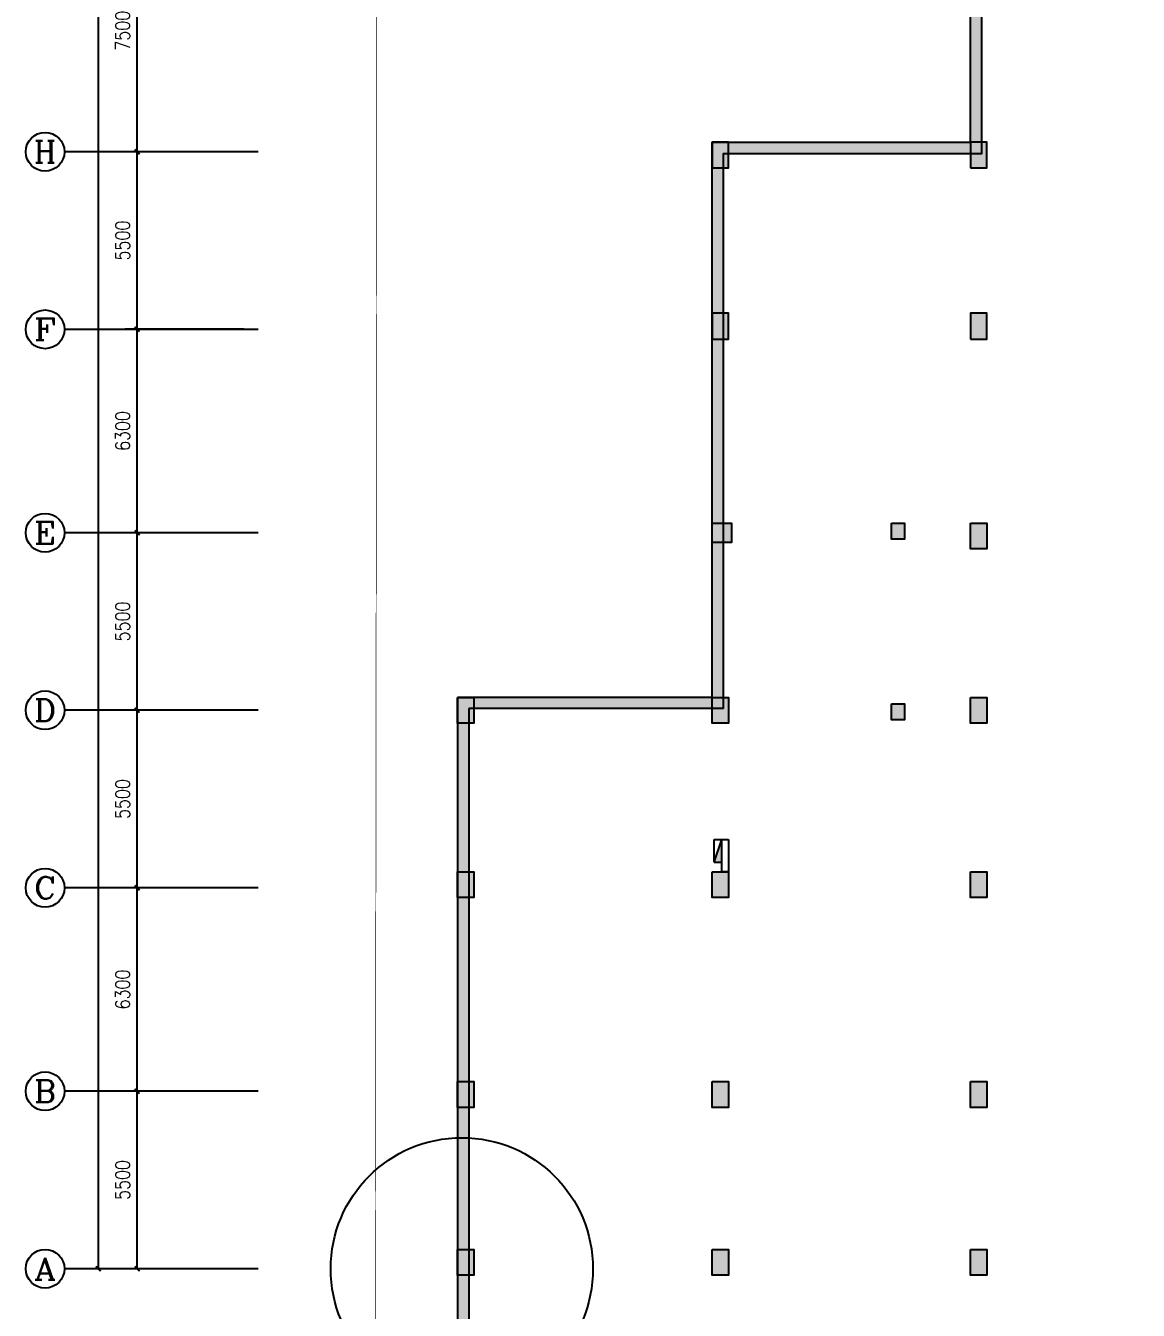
# Model space of a CAD drawing. Extents: x -1348811 to 123514, y -640545 to 749356.
# Drawn here: x -88142 to -53700, y 158340 to 198133 of the extents above; entities that cross this region are included whole.
import ezdxf
from ezdxf.enums import TextEntityAlignment as Align

# ---------------------------------------------------------------- set-up
doc = ezdxf.new("R2010")
doc.units = 0
doc.header["$LTSCALE"] = 10
doc.header["$MEASUREMENT"] = 0
doc.linetypes.add('DASHDOT', pattern=[25.4, 12.7, -6.35, 0, -6.35])
doc.layers.get('0').update_dxf_attribs({"linetype": 'CONTINUOUS'})
doc.layers.get('Defpoints').update_dxf_attribs({"linetype": 'CONTINUOUS'})
for name, color, linetype in [('ac-heat-gs', 9, 'CONTINUOUS'), ('AXIS', 3, 'CONTINUOUS'), ('AXIS_TEXT', 7, 'CONTINUOUS'), ('COLU', 1, 'CONTINUOUS'), ('COLU_HATCH', 252, 'CONTINUOUS'), ('jlq', 1, 'CONTINUOUS'), ('JPS-WALL', 7, 'CONTINUOUS'), ('JPS-XHS', 7, 'CONTINUOUS'), ('PUB_HATCH', 9, 'CONTINUOUS'), ('控制线', 5, 'CONTINUOUS')]:
    doc.layers.add(name, color=color, linetype=linetype)
doc.layers.add('ac-temp', color=1, linetype='CONTINUOUS', plot=False)
doc.styles.add('_TCH_AXIS', font='COMPLEX', dxfattribs={"bigfont": 'GBCBIG'})
doc.styles.add('COMPLEX', font='COMPLEX')
doc.styles.add('DIM_FONT', font='SIMPLEX', dxfattribs={"width": 0.8, "bigfont": 'HZTXT'})
doc.dimstyles.new('DIMN150', dxfattribs={"dimscale": 1.5, "dimtxt": 300, "dimasz": 100, "dimexe": 250, "dimexo": 300, "dimgap": 150, "dimtad": 1, "dimdec": 0, "dimzin": 0, "dimdsep": 46, "dimtxsty": 'DIM_FONT', "dimblk": 'ARCHTICK', "dimcen": 0.09, "dimclrt": 7, "dimazin": 2, "dimtfac": 1, "dimtdec": 0, "dimtix": 1, "dimtmove": 2, "dimatfit": 3, "dimfxl": 0, "dimtolj": 1, "dimtzin": 0, "dimarcsym": 0})

# ---------------------------------------------------------------- blocks, each defined once
blk = doc.blocks.new('_ArchTick')
at = {"color": 0, "linetype": 'ByBlock', "const_width": 0.4}
blk.add_lwpolyline([(-0.5, -0.5), (0.5, 0.5)], dxfattribs=at)
blk = doc.blocks.new('*D1627')
at = {"layer": 'AXIS', "color": 0, "lineweight": -2}
for p, q in [((-6752, 0), (-11627, 0)), ((-11252, -211333), (-11252, 0)), ((-6752, -211333), (-11627, -211333))]:
    blk.add_line(p, q, dxfattribs=at)
at = {"layer": 'Defpoints', "color": 0}
for p in [(-11252, 0), (-6302, 0), (-6302, -211333)]:
    blk.add_point(p, dxfattribs=at)
at = {"layer": 'AXIS', "color": 0, "lineweight": -2, "xscale": 150, "yscale": 150, "zscale": 150}
for p, rotation in [((-11252, 0), 90), ((-11252, -211333), 270)]:
    blk.add_blockref('_ArchTick', p, dxfattribs=dict(at, rotation=rotation))
at = {"layer": 'AXIS', "color": 7, "insert": (-11702, -105667), "char_height": 450, "attachment_point": 5, "rotation": 90, "style": 'DIM_FONT'}
blk.add_mtext('\\A1;211333', dxfattribs=at)
blk = doc.blocks.new('*D1628')
at = {"layer": 'AXIS', "color": 0, "lineweight": -2}
for p, q in [((-6752, -205833), (-10427, -205833)), ((-10052, -211333), (-10052, -205833)), ((-6752, -211333), (-10427, -211333))]:
    blk.add_line(p, q, dxfattribs=at)
at = {"layer": 'Defpoints', "color": 0}
for p in [(-10052, -205833), (-6302, -205833), (-6302, -211333)]:
    blk.add_point(p, dxfattribs=at)
at = {"layer": 'AXIS', "color": 0, "lineweight": -2, "xscale": 150, "yscale": 150, "zscale": 150}
for p, rotation in [((-10052, -205833), 90), ((-10052, -211333), 270)]:
    blk.add_blockref('_ArchTick', p, dxfattribs=dict(at, rotation=rotation))
at = {"layer": 'AXIS', "color": 7, "insert": (-10502, -208583), "char_height": 450, "attachment_point": 5, "rotation": 90, "style": 'DIM_FONT'}
blk.add_mtext('\\A1;5500', dxfattribs=at)
blk = doc.blocks.new('*D1629')
at = {"layer": 'AXIS', "color": 0, "lineweight": -2}
for p, q in [((-6752, -199533), (-10427, -199533)), ((-10052, -205833), (-10052, -199533)), ((-6752, -205833), (-10427, -205833))]:
    blk.add_line(p, q, dxfattribs=at)
at = {"layer": 'Defpoints', "color": 0}
for p in [(-10052, -199533), (-6302, -199533), (-6302, -205833)]:
    blk.add_point(p, dxfattribs=at)
at = {"layer": 'AXIS', "color": 0, "lineweight": -2, "xscale": 150, "yscale": 150, "zscale": 150}
for p, rotation in [((-10052, -199533), 90), ((-10052, -205833), 270)]:
    blk.add_blockref('_ArchTick', p, dxfattribs=dict(at, rotation=rotation))
at = {"layer": 'AXIS', "color": 7, "insert": (-10502, -202683), "char_height": 450, "attachment_point": 5, "rotation": 90, "style": 'DIM_FONT'}
blk.add_mtext('\\A1;6300', dxfattribs=at)
blk = doc.blocks.new('*D1630')
at = {"layer": 'AXIS', "color": 0, "lineweight": -2}
for p, q in [((-6752, -194033), (-10427, -194033)), ((-10052, -199533), (-10052, -194033)), ((-6752, -199533), (-10427, -199533))]:
    blk.add_line(p, q, dxfattribs=at)
at = {"layer": 'Defpoints', "color": 0}
for p in [(-10052, -194033), (-6302, -194033), (-6302, -199533)]:
    blk.add_point(p, dxfattribs=at)
at = {"layer": 'AXIS', "color": 0, "lineweight": -2, "xscale": 150, "yscale": 150, "zscale": 150}
for p, rotation in [((-10052, -194033), 90), ((-10052, -199533), 270)]:
    blk.add_blockref('_ArchTick', p, dxfattribs=dict(at, rotation=rotation))
at = {"layer": 'AXIS', "color": 7, "insert": (-10502, -196783), "char_height": 450, "attachment_point": 5, "rotation": 90, "style": 'DIM_FONT'}
blk.add_mtext('\\A1;5500', dxfattribs=at)
blk = doc.blocks.new('*D1631')
at = {"layer": 'AXIS', "color": 0, "lineweight": -2}
for p, q in [((-6752, -188533), (-10427, -188533)), ((-10052, -194033), (-10052, -188533)), ((-6752, -194033), (-10427, -194033))]:
    blk.add_line(p, q, dxfattribs=at)
at = {"layer": 'Defpoints', "color": 0}
for p in [(-10052, -188533), (-6302, -188533), (-6302, -194033)]:
    blk.add_point(p, dxfattribs=at)
at = {"layer": 'AXIS', "color": 0, "lineweight": -2, "xscale": 150, "yscale": 150, "zscale": 150}
for p, rotation in [((-10052, -188533), 90), ((-10052, -194033), 270)]:
    blk.add_blockref('_ArchTick', p, dxfattribs=dict(at, rotation=rotation))
at = {"layer": 'AXIS', "color": 7, "insert": (-10502, -191283), "char_height": 450, "attachment_point": 5, "rotation": 90, "style": 'DIM_FONT'}
blk.add_mtext('\\A1;5500', dxfattribs=at)
blk = doc.blocks.new('*D1632')
at = {"layer": 'AXIS', "color": 0, "lineweight": -2}
for p, q in [((-6752, -182233), (-10427, -182233)), ((-10052, -188533), (-10052, -182233)), ((-6752, -188533), (-10427, -188533))]:
    blk.add_line(p, q, dxfattribs=at)
at = {"layer": 'Defpoints', "color": 0}
for p in [(-10052, -182233), (-6302, -182233), (-6302, -188533)]:
    blk.add_point(p, dxfattribs=at)
at = {"layer": 'AXIS', "color": 0, "lineweight": -2, "xscale": 150, "yscale": 150, "zscale": 150}
for p, rotation in [((-10052, -182233), 90), ((-10052, -188533), 270)]:
    blk.add_blockref('_ArchTick', p, dxfattribs=dict(at, rotation=rotation))
at = {"layer": 'AXIS', "color": 7, "insert": (-10502, -185383), "char_height": 450, "attachment_point": 5, "rotation": 90, "style": 'DIM_FONT'}
blk.add_mtext('\\A1;6300', dxfattribs=at)
blk = doc.blocks.new('*D1633')
at = {"layer": 'AXIS', "color": 0, "lineweight": -2}
for p, q in [((-6752, -176733), (-10427, -176733)), ((-10052, -182233), (-10052, -176733)), ((-6752, -182233), (-10427, -182233))]:
    blk.add_line(p, q, dxfattribs=at)
at = {"layer": 'Defpoints', "color": 0}
for p in [(-10052, -176733), (-6302, -176733), (-6302, -182233)]:
    blk.add_point(p, dxfattribs=at)
at = {"layer": 'AXIS', "color": 0, "lineweight": -2, "xscale": 150, "yscale": 150, "zscale": 150}
for p, rotation in [((-10052, -176733), 90), ((-10052, -182233), 270)]:
    blk.add_blockref('_ArchTick', p, dxfattribs=dict(at, rotation=rotation))
at = {"layer": 'AXIS', "color": 7, "insert": (-10502, -179483), "char_height": 450, "attachment_point": 5, "rotation": 90, "style": 'DIM_FONT'}
blk.add_mtext('\\A1;5500', dxfattribs=at)
blk = doc.blocks.new('*D1634')
at = {"layer": 'AXIS', "color": 0, "lineweight": -2}
for p, q in [((-6752, -169233), (-10427, -169233)), ((-10052, -176733), (-10052, -169233)), ((-6752, -176733), (-10427, -176733))]:
    blk.add_line(p, q, dxfattribs=at)
at = {"layer": 'Defpoints', "color": 0}
for p in [(-10052, -169233), (-6302, -169233), (-6302, -176733)]:
    blk.add_point(p, dxfattribs=at)
at = {"layer": 'AXIS', "color": 0, "lineweight": -2, "xscale": 150, "yscale": 150, "zscale": 150}
for p, rotation in [((-10052, -169233), 90), ((-10052, -176733), 270)]:
    blk.add_blockref('_ArchTick', p, dxfattribs=dict(at, rotation=rotation))
at = {"layer": 'AXIS', "color": 7, "insert": (-10502, -172983), "char_height": 450, "attachment_point": 5, "rotation": 90, "style": 'DIM_FONT'}
blk.add_mtext('\\A1;7500', dxfattribs=at)
blk = doc.blocks.new('_AXISO')
blk.add_circle((0, 0), 0.5)
at = {"layer": 'AXIS_TEXT', "style": 'COMPLEX', "width": 1.041667}
blk.add_attdef('A', text='', height=0.56, dxfattribs=at).set_placement((-0.25, -0.28), (0.25, -0.28), align=Align.FIT)
blk = doc.blocks.new('zw')
at = {"layer": 'COLU_HATCH'}
for points in [[(7950, -154933), (8450, -154933), (8450, -154133), (7950, -154133)], [(15950, -154933), (16450, -154933), (16450, -154133), (15950, -154133)], [(7950, -160233), (8450, -160233), (8450, -159433), (7950, -159433)], [(15950, -160233), (16450, -160233), (16450, -159433), (15950, -159433)], [(7950, -165933), (8550, -165933), (8550, -166533), (7950, -166533)], [(13500, -165933), (13900, -165933), (13900, -166433), (13500, -166433)], [(15950, -165933), (16450, -165933), (16450, -166733), (15950, -166733)], [(67, -171333), (567, -171333), (567, -172133), (67, -172133)], [(7950, -171333), (8450, -171333), (8450, -172133), (7950, -172133)], [(15950, -171333), (16450, -171333), (16450, -172133), (15950, -172133)], [(13500, -171533), (13900, -171533), (13900, -172033), (13500, -172033)], [(67, -176733), (567, -176733), (567, -177533), (67, -177533)], [(7950, -176733), (8450, -176733), (8450, -177533), (7950, -177533)], [(15950, -176733), (16450, -176733), (16450, -177533), (15950, -177533)], [(67, -183233), (567, -183233), (567, -184033), (67, -184033)], [(7950, -183233), (8450, -183233), (8450, -184033), (7950, -184033)], [(15950, -183233), (16450, -183233), (16450, -184033), (15950, -184033)], [(67, -188433), (567, -188433), (567, -189233), (67, -189233)], [(7950, -188433), (8450, -188433), (8450, -189233), (7950, -189233)], [(15950, -188433), (16450, -188433), (16450, -189233), (15950, -189233)]]:
    blk.add_hatch(color=256, dxfattribs=at).paths.add_polyline_path(points)
at = {"layer": 'COLU'}
for points in [[(7950, -154933), (8450, -154933), (8450, -154133), (7950, -154133)], [(15950, -154933), (16450, -154933), (16450, -154133), (15950, -154133)], [(7950, -160233), (8450, -160233), (8450, -159433), (7950, -159433)], [(15950, -160233), (16450, -160233), (16450, -159433), (15950, -159433)], [(7950, -165933), (8550, -165933), (8550, -166533), (7950, -166533)], [(13500, -165933), (13900, -165933), (13900, -166433), (13500, -166433)], [(15950, -165933), (16450, -165933), (16450, -166733), (15950, -166733)], [(67, -171333), (567, -171333), (567, -172133), (67, -172133)], [(7950, -171333), (8450, -171333), (8450, -172133), (7950, -172133)], [(15950, -171333), (16450, -171333), (16450, -172133), (15950, -172133)], [(13500, -171533), (13900, -171533), (13900, -172033), (13500, -172033)], [(67, -176733), (567, -176733), (567, -177533), (67, -177533)], [(7950, -176733), (8450, -176733), (8450, -177533), (7950, -177533)], [(15950, -176733), (16450, -176733), (16450, -177533), (15950, -177533)], [(67, -183233), (567, -183233), (567, -184033), (67, -184033)], [(7950, -183233), (8450, -183233), (8450, -184033), (7950, -184033)], [(15950, -183233), (16450, -183233), (16450, -184033), (15950, -184033)], [(67, -188433), (567, -188433), (567, -189233), (67, -189233)], [(7950, -188433), (8450, -188433), (8450, -189233), (7950, -189233)], [(15950, -188433), (16450, -188433), (16450, -189233), (15950, -189233)]]:
    blk.add_lwpolyline(points, close=True, dxfattribs=at)
blk = doc.blocks.new('jlqq')
at = {"layer": 'PUB_HATCH'}
blk.add_hatch(color=256, dxfattribs=at).paths.add_polyline_path([(9455, -161698), (17455, -161698), (17455, -154248), (17105, -154248), (17105, -161348), (9105, -161348), (9105, -178548), (1222, -178548), (1222, -202707), (1572, -202707), (1572, -178898), (9455, -178898)])
at = {"layer": 'jlq'}
for p, q in [((1222, -178548), (1222, -202707)), ((9105, -178548), (1222, -178548)), ((1572, -178898), (1572, -202707)), ((9455, -178898), (1572, -178898))]:
    blk.add_line(p, q, dxfattribs=at)
for points in [[(9105, -178548), (9105, -161348), (17105, -161348), (17105, -154248)], [(9455, -178898), (9455, -161698), (17455, -161698), (17455, -154248)]]:
    blk.add_lwpolyline(points, dxfattribs=at)
blk = doc.blocks.new('DXHS')
at = {"layer": 'JPS-XHS'}
blk.add_hatch(color=256, dxfattribs=at).paths.add_polyline_path([(-350, 240), (-350, 0), (350, 0)])
at = {"layer": 'JPS-XHS', "linetype": 'Continuous'}
for p, q in [((-350, 240), (-350, 0)), ((-350, 240), (350, 240)), ((-350, 0), (350, 0)), ((350, 240), (350, 0))]:
    blk.add_line(p, q, dxfattribs=at)
at = {"layer": 'JPS-XHS'}
blk.add_line((-350, 240), (350, 0), dxfattribs=at)
blk = doc.blocks.new('xxhhsss')
at = {"layer": 'JPS-WALL'}
blk.add_lwpolyline([(-12680, -186736), (-12680, -187736), (-12880, -187736), (-12880, -186736)], close=True, dxfattribs=at)
at = {"layer": 'JPS-XHS', "rotation": 90}
blk.add_blockref('DXHS', (-12880, -187086), dxfattribs=at)
blk = doc.blocks.new('he1')
at = {"layer": 'ac-temp', "linetype": 'ByBlock'}
blk.add_circle((0, 0), 4060, dxfattribs=at)
blk = doc.blocks.new('zzzzz')
at = {"layer": 'AXIS'}
for p, q in [((-6301.6, -176733.4), (-12301.6, -176733.4)), ((-6301.6, -182233.4), (-12301.6, -182233.4)), ((-6301.6, -188533.4), (-12301.6, -188533.4)), ((-6301.6, -194033.4), (-12301.6, -194033.4)), ((-6301.6, -199533.4), (-12301.6, -199533.4)), ((-6301.6, -205833.4), (-12301.6, -205833.4)), ((-6301.6, -211333.4), (-12301.6, -211333.4))]:
    blk.add_line(p, q, dxfattribs=at)
ref = blk.add_blockref('_AXISO', (-12901.6, -176733.4), dxfattribs=dict(at, xscale=1200, yscale=1200, zscale=1200))
ref.add_attrib('A', 'H', dxfattribs={"layer": 'AXIS_TEXT', "height": 678.8, "style": '_TCH_AXIS', "width": 1.05}).set_placement((-13241, -177072.8), (-12562.2, -177072.8), align=Align.FIT)
ref = blk.add_blockref('_AXISO', (-12901.6, -182233.4), dxfattribs=dict(at, xscale=1200, yscale=1200, zscale=1200))
ref.add_attrib('A', 'F', dxfattribs={"layer": 'AXIS_TEXT', "height": 678.8, "style": '_TCH_AXIS', "width": 1.3125}).set_placement((-13241, -182572.8), (-12562.2, -182572.8), align=Align.FIT)
ref = blk.add_blockref('_AXISO', (-12901.6, -188533.4), dxfattribs=dict(at, xscale=1200, yscale=1200, zscale=1200))
ref.add_attrib('A', 'E', dxfattribs={"layer": 'AXIS_TEXT', "height": 678.8, "style": '_TCH_AXIS', "width": 1.3125}).set_placement((-13241, -188872.8), (-12562.2, -188872.8), align=Align.FIT)
ref = blk.add_blockref('_AXISO', (-12901.6, -194033.4), dxfattribs=dict(at, xscale=1200, yscale=1200, zscale=1200))
ref.add_attrib('A', 'D', dxfattribs={"layer": 'AXIS_TEXT', "height": 678.8, "style": '_TCH_AXIS', "width": 1.235294}).set_placement((-13241, -194372.8), (-12562.2, -194372.8), align=Align.FIT)
ref = blk.add_blockref('_AXISO', (-12901.6, -199533.4), dxfattribs=dict(at, xscale=1200, yscale=1200, zscale=1200))
ref.add_attrib('A', 'C', dxfattribs={"layer": 'AXIS_TEXT', "height": 678.8, "style": '_TCH_AXIS', "width": 1.4}).set_placement((-13241, -199872.8), (-12562.2, -199872.8), align=Align.FIT)
ref = blk.add_blockref('_AXISO', (-12901.6, -205833.4), dxfattribs=dict(at, xscale=1200, yscale=1200, zscale=1200))
ref.add_attrib('A', 'B', dxfattribs={"layer": 'AXIS_TEXT', "height": 678.8, "style": '_TCH_AXIS', "width": 1.235294}).set_placement((-13241, -206172.8), (-12562.2, -206172.8), align=Align.FIT)
ref = blk.add_blockref('_AXISO', (-12901.6, -211333.4), dxfattribs=dict(at, xscale=1200, yscale=1200, zscale=1200))
ref.add_attrib('A', 'A', dxfattribs={"layer": 'AXIS_TEXT', "height": 678.8, "style": '_TCH_AXIS', "width": 1.166667}).set_placement((-13241, -211672.8), (-12562.2, -211672.8), align=Align.FIT)
for p1, p2, distance, picture, middle in [((-6301.6, -211333.4), (-6301.6, 0), 4950, '*D1627', (-11701.6, -105666.7)), ((-6301.6, -176733.4), (-6301.6, -169233.4), 3750, '*D1634', (-10501.6, -172983.4)), ((-6301.6, -182233.4), (-6301.6, -176733.4), 3750, '*D1633', (-10501.6, -179483.4)), ((-6301.6, -188533.4), (-6301.6, -182233.4), 3750, '*D1632', (-10501.6, -185383.4)), ((-6301.6, -194033.4), (-6301.6, -188533.4), 3750, '*D1631', (-10501.6, -191283.4)), ((-6301.6, -199533.4), (-6301.6, -194033.4), 3750, '*D1630', (-10501.6, -196783.4)), ((-6301.6, -205833.4), (-6301.6, -199533.4), 3750, '*D1629', (-10501.6, -202683.4)), ((-6301.6, -211333.4), (-6301.6, -205833.4), 3750, '*D1628', (-10501.6, -208583.4))]:
    dim = blk.add_aligned_dim(p1=p1, p2=p2, distance=distance, dimstyle='DIMN150', dxfattribs=at)
    dim.commit()
    dim.dimension.update_dxf_attribs({"geometry": picture, "text_midpoint": middle})

msp = doc.modelspace()

# ---------------------------------------------------------------- linework, layer by layer
at = {"layer": '控制线', "color": 1, "linetype": 'DASHDOT', "ltscale": 0.1, "const_width": 20}
msp.add_lwpolyline([(-77078.8, 372393.9), (29313.2, 408307.8), (35388.1, 403830.8), (34740.9, 147999.2), (25565.6, 138857.3), (-77339.2, 138972.2)], close=True, dxfattribs=at)

# ---------------------------------------------------------------- block references
at = {"layer": 'ac-heat-gs'}
msp.add_blockref('he1', (-74640.8, 159626.6), dxfattribs=at)
at = {"layer": 'AXIS'}
msp.add_blockref('zzzzz', (-74640.8, 370960.1), dxfattribs=at)
at = {"layer": 'COLU'}
msp.add_blockref('zw', (-74840.8, 348660.1), dxfattribs=at)
at = {"layer": 'jlq'}
msp.add_blockref('jlqq', (-75996, 355874.9), dxfattribs=at)
at = {"layer": 'JPS-XHS'}
msp.add_blockref('xxhhsss', (-53710.7, 359662.4), dxfattribs=at)

doc.saveas('drawing.dxf')
